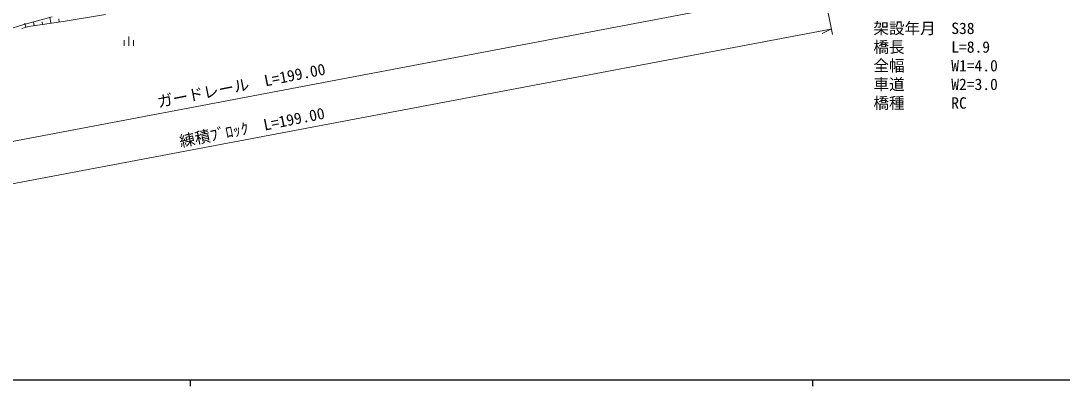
# Model space of a CAD drawing. Units: millimetres, scale not verified. Extents: x 40000 to 680000, y 20000 to 380000.
# Drawn here: x 140804 to 308111, y 204000 to 262735 of the extents above; entities that cross this region are included whole.
import ezdxf
from ezdxf.enums import TextEntityAlignment as Align

# ---------------------------------------------------------------- set-up
doc = ezdxf.new("R2010")
doc.units = ezdxf.units.MM
doc.header["$LTSCALE"] = 1000
for name, color, linetype, lineweight in [('M-BGD', 7, 'Continuous', 13), ('M-STR-HTXT', 7, 'Continuous', 13), ('M-TTL-BAND', 7, 'Continuous', 25)]:
    doc.layers.add(name, color=color, linetype=linetype, lineweight=lineweight)
doc.styles.add('ＭＳ ゴシック', font='')
doc.styles.get('ＭＳ ゴシック').set_extended_font_data('MS Gothic')

msp = doc.modelspace()

# ---------------------------------------------------------------- linework, layer by layer
at = {"layer": 'M-BGD'}
for p, q in [((145814, 263391), (142296, 262435)), ((145616, 262348), (145480, 263300)), ((146957, 262540), (146885, 263040)), ((147626, 262635), (154412, 263739)), ((141283, 262119), (138552, 261267)), ((140957, 261487), (141337, 261610)), ((142296, 262435), (141283, 262119)), ((141337, 261610), (142039, 261835)), ((141626, 261682), (141423, 262381)), ((142039, 261835), (147626, 262635)), ((142935, 261964), (142847, 262578)), ((144276, 262156), (144220, 262547)), ((157414, 259620), (157414, 258720)), ((158164, 260220), (158164, 258720)), ((158914, 259620), (158914, 258720))]:
    msp.add_line(p, q, dxfattribs=at)
at = {"layer": 'M-STR-HTXT'}
for p, q in [((268539, 273855), (271203, 260538)), ((132619, 242051), (269633, 268054)), ((133285, 235384), (270966, 261386)), ((270966, 261386), (269570, 260695))]:
    msp.add_line(p, q, dxfattribs=at)
at = {"layer": 'M-TTL-BAND'}
for p, q in [((40000, 205000), (579000, 205000)), ((168000, 205000), (168000, 204000)), ((268000, 205000), (268000, 204000))]:
    msp.add_line(p, q, dxfattribs=at)

# ---------------------------------------------------------------- texts
at = {"layer": 'M-STR-HTXT', "style": 'ＭＳ ゴシック'}
for s, p in [('架設年月\u3000S38', (277789, 260060)), ('橋長\u3000\u3000\u3000L=8.9', (277789, 257060)), ('全幅\u3000\u3000\u3000W1=4.0', (277789, 254060)), ('車道\u3000\u3000\u3000W2=3.0', (277789, 251060)), ('橋種\u3000\u3000\u3000RC', (277789, 248060))]:
    msp.add_text(s, height=1833, dxfattribs=at).set_placement(p, align=Align.BOTTOM_LEFT)
for s, p in [('ガードレール\u3000L=199.00', (163035, 248245)), ('練積ﾌﾞﾛｯｸ\u3000L=199.00', (166596, 241872))]:
    msp.add_text(s, height=1833, rotation=11.2, dxfattribs=at).set_placement(p, align=Align.BOTTOM_LEFT)

doc.saveas('drawing.dxf')
